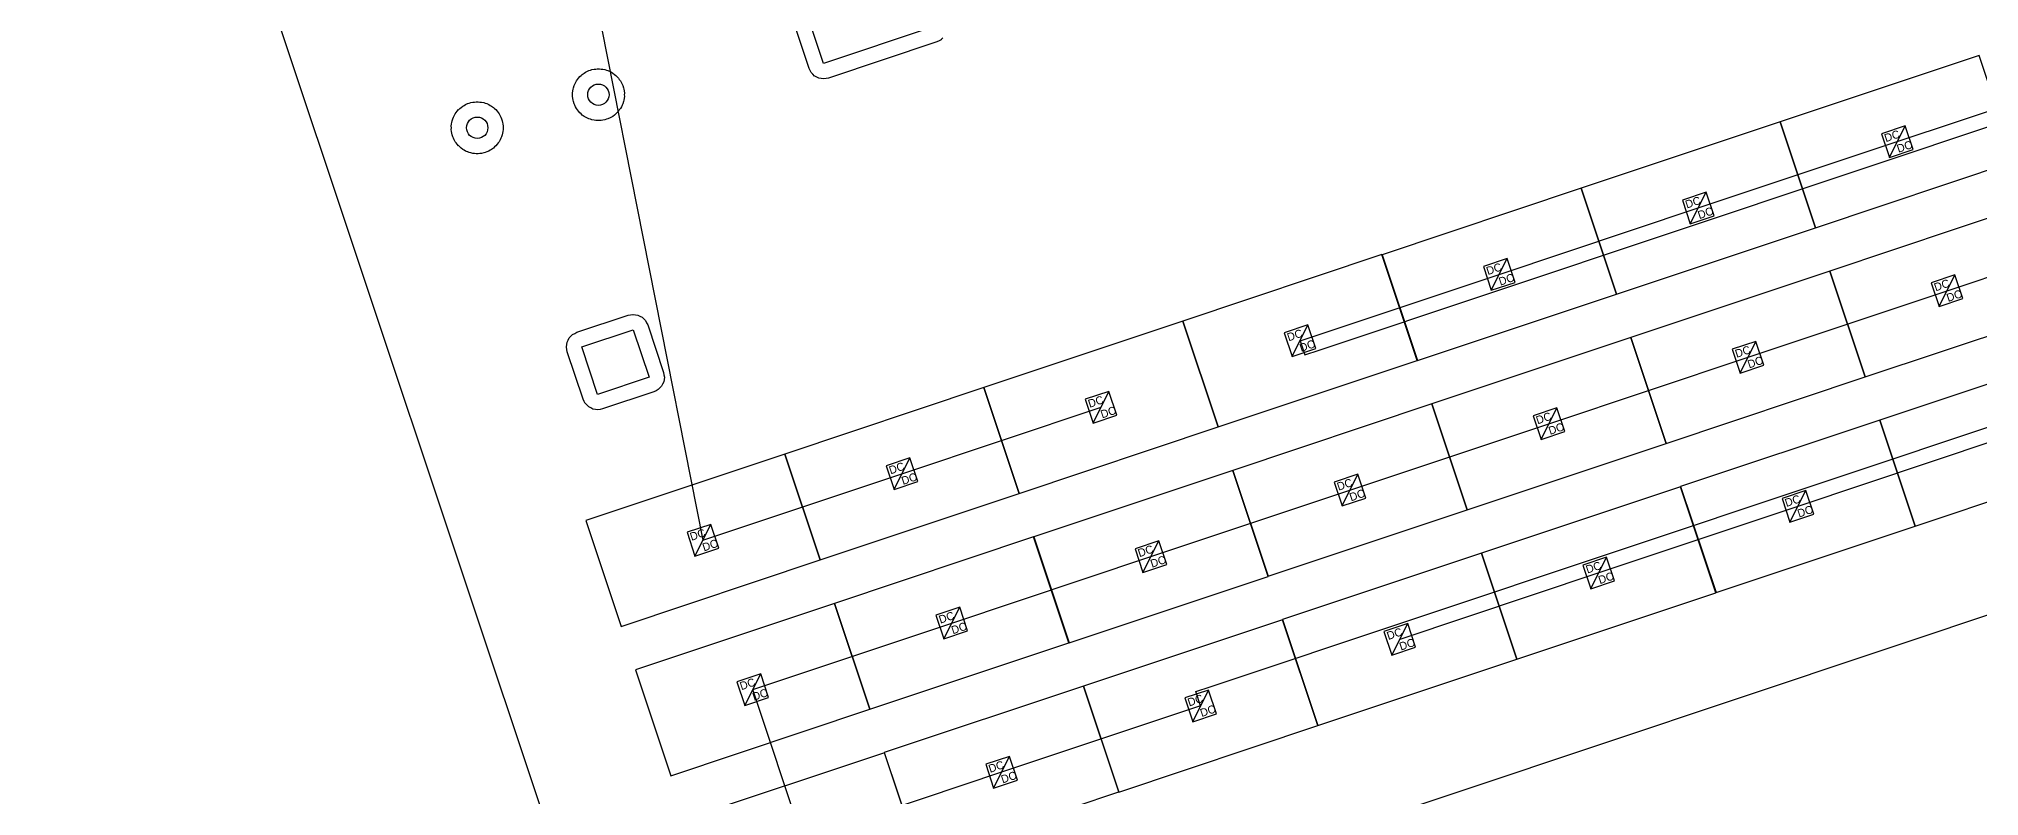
# Model space of a CAD drawing. Header units: feet. Extents: x -377 to 137, y -256 to 143.
# Drawn here: x -376.6 to -313, y -13.4 to 11.4 of the extents above; entities that cross this region are included whole.
import ezdxf

# ---------------------------------------------------------------- set-up
doc = ezdxf.new("R2010")
doc.units = ezdxf.units.FT
for name, color, linetype in [('Buildings', 7, 'CONTINUOUS'), ('Connections', 7, 'CONTINUOUS'), ('Modules', 7, 'CONTINUOUS'), ('Obstructions', 7, 'CONTINUOUS'), ('Setbacks', 7, 'CONTINUOUS'), ('Strings', 7, 'CONTINUOUS')]:
    doc.layers.add(name, color=color, linetype=linetype)

msp = doc.modelspace()

# ---------------------------------------------------------------- linework, layer by layer
at = {"layer": 'Buildings', "color": 252}
for p, q in [((-357.301, -22.374), (-122.284, 56.066)), ((-376.619, 35.506), (-357.301, -22.374))]:
    msp.add_line(p, q, dxfattribs=at)
at = {"layer": 'Connections', "color": 91}
for p, q in [((-338.203, -9.848), (-130.48, 59.482)), ((-334.63, 1.19), (-179.375, 53.008)), ((-335.252, 1.501), (-335.097, 1.034)), ((-335.097, 1.034), (-334.63, 1.19)), ((-338.67, -10.004), (-338.203, -9.848)), ((-338.514, -10.471), (-338.67, -10.004))]:
    msp.add_line(p, q, dxfattribs=at)
at = {"layer": 'Modules', "color": 254}
for p, q in [((-312.978, 10.857), (-319.507, 8.678)), ((-311.819, 7.385), (-312.978, 10.857)), ((-319.508, 8.68), (-326.037, 6.501)), ((-318.349, 5.208), (-319.508, 8.68)), ((-319.507, 8.678), (-318.348, 5.205)), ((-315.404, 8.55), (-316.182, 8.29)), ((-316.182, 8.29), (-315.922, 7.512)), ((-315.922, 7.512), (-315.404, 8.55)), ((-315.144, 7.772), (-315.404, 8.55)), ((-315.922, 7.512), (-315.144, 7.772)), ((-318.348, 5.205), (-311.819, 7.385)), ((-326.035, 6.5), (-332.564, 4.321)), ((-326.037, 6.501), (-324.878, 3.029)), ((-324.876, 3.028), (-326.035, 6.5)), ((-321.934, 6.373), (-322.712, 6.114)), ((-322.452, 5.336), (-321.934, 6.373)), ((-321.674, 5.595), (-321.934, 6.373)), ((-322.712, 6.114), (-322.452, 5.336)), ((-311.347, 5.967), (-317.876, 3.788)), ((-324.878, 3.029), (-318.349, 5.208)), ((-322.452, 5.336), (-321.674, 5.595)), ((-332.567, 4.327), (-339.096, 2.148)), ((-331.408, 0.854), (-332.567, 4.327)), ((-332.564, 4.321), (-331.405, 0.848)), ((-328.461, 4.193), (-329.239, 3.933)), ((-329.239, 3.933), (-328.979, 3.155)), ((-328.979, 3.155), (-328.461, 4.193)), ((-328.201, 3.415), (-328.461, 4.193)), ((-328.979, 3.155), (-328.201, 3.415)), ((-317.874, 3.786), (-324.403, 1.607)), ((-317.876, 3.788), (-316.717, 0.315)), ((-316.715, 0.314), (-317.874, 3.786)), ((-313.773, 3.66), (-314.551, 3.4)), ((-314.551, 3.4), (-314.291, 2.622)), ((-314.291, 2.622), (-313.773, 3.66)), ((-313.513, 2.882), (-313.773, 3.66)), ((-331.405, 0.848), (-324.876, 3.028)), ((-314.291, 2.622), (-313.513, 2.882)), ((-339.094, 2.146), (-345.623, -0.033)), ((-339.096, 2.148), (-337.937, -1.325)), ((-337.935, -1.326), (-339.094, 2.146)), ((-334.993, 2.02), (-335.771, 1.76)), ((-335.512, 0.982), (-334.993, 2.02)), ((-334.734, 1.242), (-334.993, 2.02)), ((-316.717, 0.315), (-310.188, 2.494)), ((-335.771, 1.76), (-335.512, 0.982)), ((-324.404, 1.606), (-330.933, -0.573)), ((-323.245, -1.866), (-324.404, 1.606)), ((-324.403, 1.607), (-323.244, -1.865)), ((-320.3, 1.479), (-321.078, 1.22)), ((-320.818, 0.442), (-320.3, 1.479)), ((-320.04, 0.701), (-320.3, 1.479)), ((-337.937, -1.325), (-331.408, 0.854)), ((-335.512, 0.982), (-334.734, 1.242)), ((-321.078, 1.22), (-320.818, 0.442)), ((-320.818, 0.442), (-320.04, 0.701)), ((-309.71, 1.073), (-316.239, -1.106)), ((-323.244, -1.865), (-316.715, 0.314)), ((-345.624, -0.034), (-352.153, -2.213)), ((-344.465, -3.506), (-345.624, -0.034)), ((-345.623, -0.033), (-344.464, -3.505)), ((-341.52, -0.16), (-342.298, -0.42)), ((-342.298, -0.42), (-342.038, -1.198)), ((-342.038, -1.198), (-341.52, -0.16)), ((-341.26, -0.938), (-341.52, -0.16)), ((-330.93, -0.571), (-337.46, -2.75)), ((-330.933, -0.573), (-329.774, -4.046)), ((-329.772, -4.043), (-330.93, -0.571)), ((-342.038, -1.198), (-341.26, -0.938)), ((-326.83, -0.701), (-327.608, -0.961)), ((-327.608, -0.961), (-327.348, -1.739)), ((-327.348, -1.739), (-326.83, -0.701)), ((-326.57, -1.479), (-326.83, -0.701)), ((-316.24, -1.104), (-322.769, -3.283)), ((-315.081, -4.576), (-316.24, -1.104)), ((-316.239, -1.106), (-315.08, -4.579)), ((-344.464, -3.505), (-337.935, -1.326)), ((-329.774, -4.046), (-323.245, -1.866)), ((-327.348, -1.739), (-326.57, -1.479)), ((-352.154, -2.214), (-358.683, -4.393)), ((-350.995, -5.687), (-352.154, -2.214)), ((-352.153, -2.213), (-350.994, -5.685)), ((-348.05, -2.341), (-348.828, -2.601)), ((-348.568, -3.379), (-348.05, -2.341)), ((-347.79, -3.119), (-348.05, -2.341)), ((-315.08, -4.579), (-308.551, -2.4)), ((-348.828, -2.601), (-348.568, -3.379)), ((-348.568, -3.379), (-347.79, -3.119)), ((-337.46, -2.751), (-343.989, -4.93)), ((-337.46, -2.75), (-336.301, -6.222)), ((-336.301, -6.224), (-337.46, -2.751)), ((-333.356, -2.878), (-334.134, -3.137)), ((-334.134, -3.137), (-333.875, -3.915)), ((-333.875, -3.915), (-333.356, -2.878)), ((-333.097, -3.656), (-333.356, -2.878)), ((-350.994, -5.685), (-344.465, -3.506)), ((-333.875, -3.915), (-333.097, -3.656)), ((-322.77, -3.288), (-329.299, -5.467)), ((-321.611, -6.76), (-322.77, -3.288)), ((-322.769, -3.283), (-321.61, -6.756)), ((-318.666, -3.411), (-319.444, -3.671)), ((-319.444, -3.671), (-319.184, -4.449)), ((-319.184, -4.449), (-318.666, -3.411)), ((-318.406, -4.189), (-318.666, -3.411)), ((-358.683, -4.393), (-357.524, -7.866)), ((-336.301, -6.222), (-329.772, -4.043)), ((-319.184, -4.449), (-318.406, -4.189)), ((-354.58, -4.521), (-355.358, -4.781)), ((-355.358, -4.781), (-355.098, -5.559)), ((-355.098, -5.559), (-354.58, -4.521)), ((-354.32, -5.299), (-354.58, -4.521)), ((-343.99, -4.932), (-350.519, -7.111)), ((-342.831, -8.404), (-343.99, -4.932)), ((-343.989, -4.93), (-342.83, -8.403)), ((-339.886, -5.058), (-340.664, -5.318)), ((-340.404, -6.096), (-339.886, -5.058)), ((-339.626, -5.836), (-339.886, -5.058)), ((-321.61, -6.756), (-315.081, -4.576)), ((-357.524, -7.866), (-350.995, -5.687)), ((-355.098, -5.559), (-354.32, -5.299)), ((-340.664, -5.318), (-340.404, -6.096)), ((-329.297, -5.465), (-335.826, -7.644)), ((-329.299, -5.467), (-328.14, -8.94)), ((-328.138, -8.937), (-329.297, -5.465)), ((-325.196, -5.595), (-325.974, -5.855)), ((-325.714, -6.633), (-325.196, -5.595)), ((-324.936, -6.373), (-325.196, -5.595)), ((-342.83, -8.403), (-336.301, -6.224)), ((-340.404, -6.096), (-339.626, -5.836)), ((-325.974, -5.855), (-325.714, -6.633)), ((-328.14, -8.94), (-321.611, -6.76)), ((-325.714, -6.633), (-324.936, -6.373)), ((-350.517, -7.112), (-357.046, -9.291)), ((-350.519, -7.111), (-349.36, -10.583)), ((-349.358, -10.584), (-350.517, -7.112)), ((-346.416, -7.238), (-347.194, -7.498)), ((-347.194, -7.498), (-346.934, -8.276)), ((-346.934, -8.276), (-346.416, -7.238)), ((-346.156, -8.016), (-346.416, -7.238)), ((-346.934, -8.276), (-346.156, -8.016)), ((-335.829, -7.645), (-342.358, -9.824)), ((-334.67, -11.118), (-335.829, -7.645)), ((-335.826, -7.644), (-334.667, -11.116)), ((-331.722, -7.772), (-332.501, -8.031)), ((-332.501, -8.031), (-332.241, -8.809)), ((-332.241, -8.809), (-331.722, -7.772)), ((-331.463, -8.55), (-331.722, -7.772)), ((-349.36, -10.583), (-342.831, -8.404)), ((-332.241, -8.809), (-331.463, -8.55)), ((-357.046, -9.291), (-355.887, -12.763)), ((-352.943, -9.419), (-353.721, -9.679)), ((-353.461, -10.457), (-352.943, -9.419)), ((-352.683, -10.197), (-352.943, -9.419)), ((-334.667, -11.116), (-328.138, -8.937)), ((-353.721, -9.679), (-353.461, -10.457)), ((-342.359, -9.822), (-348.888, -12.001)), ((-341.2, -13.294), (-342.359, -9.822)), ((-342.358, -9.824), (-341.199, -13.297)), ((-338.255, -9.952), (-339.033, -10.212)), ((-338.774, -10.99), (-338.255, -9.952)), ((-337.995, -10.73), (-338.255, -9.952)), ((-355.887, -12.763), (-349.358, -10.584)), ((-353.461, -10.457), (-352.683, -10.197)), ((-339.033, -10.212), (-338.774, -10.99)), ((-338.774, -10.99), (-337.995, -10.73)), ((-341.199, -13.297), (-334.67, -11.118)), ((-348.886, -12.006), (-355.415, -14.185)), ((-348.888, -12.001), (-347.729, -15.473)), ((-347.727, -15.478), (-348.886, -12.006)), ((-344.785, -12.129), (-345.563, -12.388)), ((-345.563, -12.388), (-345.303, -13.166)), ((-345.303, -13.166), (-344.785, -12.129)), ((-344.525, -12.907), (-344.785, -12.129)), ((-347.729, -15.473), (-341.2, -13.294)), ((-345.303, -13.166), (-344.525, -12.907))]:
    msp.add_line(p, q, dxfattribs=at)
at = {"layer": 'Obstructions', "color": 252}
for p, q in [((-350.879, 10.591), (-352.172, 14.47)), ((-347.32, 11.778), (-350.879, 10.591)), ((-358.813, 1.3), (-357.126, 1.863)), ((-358.29, -0.259), (-358.813, 1.3)), ((-357.126, 1.863), (-356.604, 0.303)), ((-356.604, 0.303), (-358.29, -0.259))]:
    msp.add_line(p, q, dxfattribs=at)
for centre in [(-358.264, 9.569), (-362.241, 8.484)]:
    msp.add_circle(centre, 0.35, dxfattribs=at)
at = {"layer": 'Setbacks', "color": 2}
for p, q in [((-351.357, 10.432), (-352.649, 14.311)), ((-347.161, 11.301), (-350.72, 10.114)), ((-347.16, 11.301), (-347.161, 11.301)), ((-347.161, 11.301), (-347.161, 11.301)), ((-347.091, 11.337), (-347.16, 11.301)), ((-347.16, 11.301), (-347.16, 11.301)), ((-347.021, 11.373), (-347.091, 11.337)), ((-347.02, 11.374), (-347.021, 11.374)), ((-347.021, 11.374), (-347.021, 11.374)), ((-347.021, 11.374), (-347.021, 11.374)), ((-347.021, 11.374), (-347.021, 11.373)), ((-346.966, 11.43), (-347.02, 11.374)), ((-358.872, 10.166), (-358.831, 10.198)), ((-358.831, 10.198), (-358.794, 10.235)), ((-358.794, 10.236), (-358.735, 10.279)), ((-358.794, 10.235), (-358.794, 10.236)), ((-358.735, 10.279), (-358.734, 10.279)), ((-358.734, 10.279), (-358.688, 10.303)), ((-358.688, 10.303), (-358.644, 10.331)), ((-358.644, 10.331), (-358.577, 10.361)), ((-358.644, 10.331), (-358.644, 10.331)), ((-358.577, 10.361), (-358.576, 10.361)), ((-358.576, 10.361), (-358.526, 10.375)), ((-358.526, 10.375), (-358.477, 10.393)), ((-358.477, 10.394), (-358.405, 10.409)), ((-358.477, 10.393), (-358.477, 10.394)), ((-358.405, 10.409), (-358.353, 10.411)), ((-358.405, 10.409), (-358.405, 10.409)), ((-358.353, 10.411), (-358.301, 10.42)), ((-358.301, 10.42), (-358.301, 10.42)), ((-358.301, 10.42), (-358.228, 10.42)), ((-358.228, 10.42), (-358.227, 10.42)), ((-358.227, 10.42), (-358.176, 10.411)), ((-358.176, 10.411), (-358.123, 10.409)), ((-358.123, 10.409), (-358.123, 10.409)), ((-358.123, 10.409), (-358.051, 10.394)), ((-358.051, 10.394), (-358.051, 10.393)), ((-358.051, 10.393), (-358.002, 10.375)), ((-358.002, 10.375), (-357.952, 10.361)), ((-357.952, 10.361), (-357.951, 10.361)), ((-357.951, 10.361), (-357.885, 10.331)), ((-357.885, 10.331), (-357.884, 10.331)), ((-357.884, 10.331), (-357.84, 10.303)), ((-357.84, 10.303), (-357.794, 10.279)), ((-357.794, 10.279), (-357.793, 10.279)), ((-357.793, 10.279), (-357.734, 10.236)), ((-357.734, 10.236), (-357.734, 10.235)), ((-357.734, 10.235), (-357.697, 10.198)), ((-357.697, 10.198), (-357.657, 10.166)), ((-351.321, 10.363), (-351.357, 10.432)), ((-351.357, 10.432), (-351.357, 10.432)), ((-351.357, 10.432), (-351.357, 10.432)), ((-351.357, 10.432), (-351.357, 10.432)), ((-351.285, 10.293), (-351.321, 10.363)), ((-351.284, 10.293), (-351.285, 10.293)), ((-351.284, 10.292), (-351.284, 10.293)), ((-351.284, 10.293), (-351.284, 10.293)), ((-351.228, 10.237), (-351.284, 10.292)), ((-351.284, 10.292), (-351.284, 10.292)), ((-351.173, 10.182), (-351.228, 10.237)), ((-359.114, 9.621), (-359.106, 9.694)), ((-359.111, 9.569), (-359.114, 9.621)), ((-359.114, 9.621), (-359.114, 9.621)), ((-359.114, 9.517), (-359.111, 9.569)), ((-359.106, 9.695), (-359.093, 9.745)), ((-359.106, 9.694), (-359.106, 9.695)), ((-359.093, 9.745), (-359.085, 9.796)), ((-359.085, 9.797), (-359.062, 9.866)), ((-359.085, 9.796), (-359.085, 9.797)), ((-359.062, 9.867), (-359.038, 9.913)), ((-359.062, 9.866), (-359.062, 9.867)), ((-359.038, 9.913), (-359.019, 9.962)), ((-359.019, 9.963), (-358.983, 10.026)), ((-359.019, 9.962), (-359.019, 9.963)), ((-358.983, 10.026), (-358.982, 10.026)), ((-358.982, 10.026), (-358.95, 10.067)), ((-358.95, 10.067), (-358.921, 10.111)), ((-358.921, 10.111), (-358.872, 10.165)), ((-358.921, 10.111), (-358.921, 10.111)), ((-358.872, 10.165), (-358.872, 10.166)), ((-357.657, 10.166), (-357.656, 10.165)), ((-357.656, 10.165), (-357.607, 10.111)), ((-357.607, 10.111), (-357.607, 10.111)), ((-357.607, 10.111), (-357.579, 10.067)), ((-357.579, 10.067), (-357.546, 10.026)), ((-357.546, 10.026), (-357.545, 10.026)), ((-357.545, 10.026), (-357.509, 9.963)), ((-357.509, 9.963), (-357.509, 9.962)), ((-357.509, 9.962), (-357.49, 9.913)), ((-357.49, 9.913), (-357.466, 9.867)), ((-357.466, 9.867), (-357.466, 9.866)), ((-357.466, 9.866), (-357.444, 9.797)), ((-357.444, 9.797), (-357.443, 9.796)), ((-357.443, 9.796), (-357.435, 9.745)), ((-357.435, 9.745), (-357.422, 9.695)), ((-357.422, 9.695), (-357.422, 9.694)), ((-357.422, 9.694), (-357.414, 9.621)), ((-357.414, 9.621), (-357.417, 9.569)), ((-357.417, 9.569), (-357.414, 9.517)), ((-357.414, 9.621), (-357.414, 9.621)), ((-351.172, 10.182), (-351.173, 10.182)), ((-351.101, 10.147), (-351.172, 10.182)), ((-351.172, 10.182), (-351.172, 10.182)), ((-351.172, 10.182), (-351.172, 10.182)), ((-351.172, 10.182), (-351.172, 10.182)), ((-351.032, 10.112), (-351.101, 10.147)), ((-351.031, 10.112), (-351.032, 10.112)), ((-351.031, 10.111), (-351.031, 10.112)), ((-351.031, 10.112), (-351.031, 10.112)), ((-351.031, 10.112), (-351.031, 10.112)), ((-350.954, 10.1), (-351.031, 10.111)), ((-350.876, 10.088), (-350.954, 10.1)), ((-350.875, 10.088), (-350.876, 10.088)), ((-350.876, 10.088), (-350.876, 10.088)), ((-350.876, 10.088), (-350.876, 10.088)), ((-350.876, 10.088), (-350.876, 10.088)), ((-350.799, 10.101), (-350.875, 10.088)), ((-350.721, 10.114), (-350.799, 10.101)), ((-350.72, 10.114), (-350.721, 10.114)), ((-350.72, 10.114), (-350.72, 10.114)), ((-350.72, 10.114), (-350.72, 10.114)), ((-362.996, 8.878), (-362.959, 8.941)), ((-362.959, 8.942), (-362.926, 8.982)), ((-362.959, 8.941), (-362.959, 8.942)), ((-362.926, 8.982), (-362.898, 9.026)), ((-362.898, 9.026), (-362.849, 9.081)), ((-362.898, 9.026), (-362.898, 9.026)), ((-362.849, 9.081), (-362.848, 9.081)), ((-362.848, 9.081), (-362.808, 9.114)), ((-362.808, 9.114), (-362.771, 9.151)), ((-362.771, 9.151), (-362.711, 9.194)), ((-362.771, 9.151), (-362.771, 9.151)), ((-362.711, 9.194), (-362.665, 9.218)), ((-362.711, 9.194), (-362.711, 9.194)), ((-362.665, 9.218), (-362.621, 9.246)), ((-362.621, 9.246), (-362.62, 9.247)), ((-362.62, 9.247), (-362.554, 9.276)), ((-362.554, 9.276), (-362.553, 9.276)), ((-362.553, 9.276), (-362.503, 9.29)), ((-362.503, 9.29), (-362.454, 9.309)), ((-362.454, 9.309), (-362.382, 9.324)), ((-362.454, 9.309), (-362.454, 9.309)), ((-362.382, 9.324), (-362.329, 9.327)), ((-362.382, 9.324), (-362.382, 9.324)), ((-362.329, 9.327), (-362.278, 9.335)), ((-362.278, 9.335), (-362.277, 9.335)), ((-362.277, 9.335), (-362.204, 9.335)), ((-362.204, 9.335), (-362.204, 9.335)), ((-362.204, 9.335), (-362.152, 9.327)), ((-362.152, 9.327), (-362.1, 9.324)), ((-362.1, 9.324), (-362.1, 9.324)), ((-362.1, 9.324), (-362.028, 9.309)), ((-362.028, 9.309), (-362.028, 9.309)), ((-362.028, 9.309), (-361.979, 9.29)), ((-361.979, 9.29), (-361.929, 9.276)), ((-361.929, 9.276), (-361.928, 9.276)), ((-361.928, 9.276), (-361.861, 9.247)), ((-361.861, 9.247), (-361.861, 9.246)), ((-361.861, 9.246), (-361.817, 9.218)), ((-361.817, 9.218), (-361.771, 9.194)), ((-361.771, 9.194), (-361.77, 9.194)), ((-361.77, 9.194), (-361.711, 9.151)), ((-361.711, 9.151), (-361.711, 9.151)), ((-361.711, 9.151), (-361.674, 9.114)), ((-361.674, 9.114), (-361.633, 9.081)), ((-361.633, 9.081), (-361.633, 9.081)), ((-361.633, 9.081), (-361.584, 9.026)), ((-361.584, 9.026), (-361.584, 9.026)), ((-361.584, 9.026), (-361.555, 8.982)), ((-361.555, 8.982), (-361.523, 8.942)), ((-361.523, 8.942), (-361.522, 8.941)), ((-361.522, 8.941), (-361.486, 8.878)), ((-359.114, 9.516), (-359.114, 9.517)), ((-359.106, 9.444), (-359.114, 9.516)), ((-359.106, 9.443), (-359.106, 9.444)), ((-359.093, 9.393), (-359.106, 9.443)), ((-359.085, 9.341), (-359.093, 9.393)), ((-359.062, 9.271), (-359.085, 9.341)), ((-359.085, 9.341), (-359.085, 9.341)), ((-359.038, 9.224), (-359.062, 9.271)), ((-359.062, 9.271), (-359.062, 9.271)), ((-359.019, 9.175), (-359.038, 9.224)), ((-358.983, 9.112), (-359.019, 9.175)), ((-359.019, 9.175), (-359.019, 9.175)), ((-358.982, 9.111), (-358.983, 9.112)), ((-358.95, 9.071), (-358.982, 9.111)), ((-358.921, 9.027), (-358.95, 9.071)), ((-358.872, 8.972), (-358.921, 9.027)), ((-358.921, 9.027), (-358.921, 9.027)), ((-358.831, 8.939), (-358.872, 8.972)), ((-358.872, 8.972), (-358.872, 8.972)), ((-358.794, 8.902), (-358.831, 8.939)), ((-357.697, 8.939), (-357.734, 8.902)), ((-357.657, 8.972), (-357.697, 8.939)), ((-357.656, 8.972), (-357.657, 8.972)), ((-357.607, 9.027), (-357.656, 8.972)), ((-357.579, 9.071), (-357.607, 9.027)), ((-357.607, 9.027), (-357.607, 9.027)), ((-357.546, 9.111), (-357.579, 9.071)), ((-357.545, 9.112), (-357.546, 9.111)), ((-357.509, 9.175), (-357.545, 9.112)), ((-357.49, 9.224), (-357.509, 9.175)), ((-357.509, 9.175), (-357.509, 9.175)), ((-357.466, 9.271), (-357.49, 9.224)), ((-357.444, 9.341), (-357.466, 9.271)), ((-357.466, 9.271), (-357.466, 9.271)), ((-357.443, 9.341), (-357.444, 9.341)), ((-357.435, 9.393), (-357.443, 9.341)), ((-357.422, 9.443), (-357.435, 9.393)), ((-357.414, 9.516), (-357.422, 9.444)), ((-357.422, 9.444), (-357.422, 9.443)), ((-357.414, 9.517), (-357.414, 9.516)), ((-363.091, 8.537), (-363.083, 8.609)), ((-363.091, 8.536), (-363.091, 8.537)), ((-363.088, 8.484), (-363.091, 8.536)), ((-363.091, 8.432), (-363.088, 8.484)), ((-363.091, 8.431), (-363.091, 8.432)), ((-363.083, 8.359), (-363.091, 8.431)), ((-363.083, 8.61), (-363.07, 8.66)), ((-363.083, 8.609), (-363.083, 8.61)), ((-363.083, 8.358), (-363.083, 8.359)), ((-363.07, 8.308), (-363.083, 8.358)), ((-363.07, 8.66), (-363.062, 8.712)), ((-363.062, 8.256), (-363.07, 8.308)), ((-363.062, 8.712), (-363.061, 8.712)), ((-363.061, 8.712), (-363.039, 8.782)), ((-363.039, 8.782), (-363.015, 8.829)), ((-363.039, 8.782), (-363.039, 8.782)), ((-363.015, 8.829), (-362.996, 8.877)), ((-362.996, 8.877), (-362.996, 8.878)), ((-361.486, 8.878), (-361.485, 8.877)), ((-361.485, 8.877), (-361.467, 8.829)), ((-361.467, 8.829), (-361.443, 8.782)), ((-361.443, 8.782), (-361.443, 8.782)), ((-361.443, 8.782), (-361.42, 8.712)), ((-361.42, 8.712), (-361.42, 8.712)), ((-361.42, 8.712), (-361.412, 8.66)), ((-361.412, 8.308), (-361.42, 8.256)), ((-361.412, 8.66), (-361.399, 8.61)), ((-361.399, 8.358), (-361.412, 8.308)), ((-361.399, 8.61), (-361.398, 8.609)), ((-361.398, 8.359), (-361.399, 8.358)), ((-361.398, 8.609), (-361.391, 8.537)), ((-361.391, 8.431), (-361.398, 8.359)), ((-361.391, 8.536), (-361.394, 8.484)), ((-361.394, 8.484), (-361.391, 8.432)), ((-361.391, 8.537), (-361.391, 8.536)), ((-361.391, 8.432), (-361.391, 8.431)), ((-358.735, 8.859), (-358.794, 8.902)), ((-358.794, 8.902), (-358.794, 8.902)), ((-358.734, 8.859), (-358.735, 8.859)), ((-358.688, 8.835), (-358.734, 8.859)), ((-358.644, 8.807), (-358.688, 8.835)), ((-358.644, 8.806), (-358.644, 8.807)), ((-358.577, 8.777), (-358.644, 8.806)), ((-358.576, 8.776), (-358.577, 8.777)), ((-358.526, 8.763), (-358.576, 8.776)), ((-358.477, 8.744), (-358.526, 8.763)), ((-358.405, 8.729), (-358.477, 8.744)), ((-358.477, 8.744), (-358.477, 8.744)), ((-358.353, 8.726), (-358.405, 8.729)), ((-358.405, 8.729), (-358.405, 8.729)), ((-358.301, 8.718), (-358.353, 8.726)), ((-358.228, 8.718), (-358.301, 8.718)), ((-358.301, 8.718), (-358.301, 8.718)), ((-358.227, 8.718), (-358.228, 8.718)), ((-358.176, 8.726), (-358.227, 8.718)), ((-358.123, 8.729), (-358.176, 8.726)), ((-358.051, 8.744), (-358.123, 8.729)), ((-358.123, 8.729), (-358.123, 8.729)), ((-358.002, 8.763), (-358.051, 8.744)), ((-358.051, 8.744), (-358.051, 8.744)), ((-357.952, 8.776), (-358.002, 8.763)), ((-357.951, 8.777), (-357.952, 8.776)), ((-357.885, 8.806), (-357.951, 8.777)), ((-357.884, 8.807), (-357.885, 8.806)), ((-357.84, 8.835), (-357.884, 8.807)), ((-357.794, 8.859), (-357.84, 8.835)), ((-357.793, 8.859), (-357.794, 8.859)), ((-357.734, 8.902), (-357.793, 8.859)), ((-357.734, 8.902), (-357.734, 8.902)), ((-363.061, 8.256), (-363.062, 8.256)), ((-363.039, 8.186), (-363.061, 8.256)), ((-363.015, 8.139), (-363.039, 8.186)), ((-363.039, 8.186), (-363.039, 8.186)), ((-362.996, 8.091), (-363.015, 8.139)), ((-362.996, 8.09), (-362.996, 8.091)), ((-362.959, 8.027), (-362.996, 8.09)), ((-362.926, 7.986), (-362.959, 8.027)), ((-362.959, 8.027), (-362.959, 8.027)), ((-362.898, 7.942), (-362.926, 7.986)), ((-362.849, 7.888), (-362.898, 7.942)), ((-362.898, 7.942), (-362.898, 7.942)), ((-362.848, 7.887), (-362.849, 7.888)), ((-362.808, 7.854), (-362.848, 7.887)), ((-362.771, 7.818), (-362.808, 7.854)), ((-362.771, 7.817), (-362.771, 7.818)), ((-362.711, 7.774), (-362.771, 7.817)), ((-362.665, 7.75), (-362.711, 7.774)), ((-362.711, 7.774), (-362.711, 7.774)), ((-362.621, 7.722), (-362.665, 7.75)), ((-362.62, 7.722), (-362.621, 7.722)), ((-362.554, 7.692), (-362.62, 7.722)), ((-362.553, 7.692), (-362.554, 7.692)), ((-362.503, 7.678), (-362.553, 7.692)), ((-362.454, 7.66), (-362.503, 7.678)), ((-362.454, 7.659), (-362.454, 7.66)), ((-362.382, 7.644), (-362.454, 7.659)), ((-362.329, 7.641), (-362.382, 7.644)), ((-362.382, 7.644), (-362.382, 7.644)), ((-362.278, 7.633), (-362.329, 7.641)), ((-362.152, 7.641), (-362.204, 7.633)), ((-362.1, 7.644), (-362.152, 7.641)), ((-362.028, 7.659), (-362.1, 7.644)), ((-362.1, 7.644), (-362.1, 7.644)), ((-361.979, 7.678), (-362.028, 7.66)), ((-362.028, 7.66), (-362.028, 7.659)), ((-361.929, 7.692), (-361.979, 7.678)), ((-361.928, 7.692), (-361.929, 7.692)), ((-361.861, 7.722), (-361.928, 7.692)), ((-361.817, 7.75), (-361.861, 7.722)), ((-361.861, 7.722), (-361.861, 7.722)), ((-361.771, 7.774), (-361.817, 7.75)), ((-361.77, 7.774), (-361.771, 7.774)), ((-361.711, 7.817), (-361.77, 7.774)), ((-361.674, 7.854), (-361.711, 7.818)), ((-361.711, 7.818), (-361.711, 7.817)), ((-361.633, 7.887), (-361.674, 7.854)), ((-361.584, 7.942), (-361.633, 7.888)), ((-361.633, 7.888), (-361.633, 7.887)), ((-361.555, 7.986), (-361.584, 7.942)), ((-361.584, 7.942), (-361.584, 7.942)), ((-361.523, 8.027), (-361.555, 7.986)), ((-361.522, 8.027), (-361.523, 8.027)), ((-361.486, 8.09), (-361.522, 8.027)), ((-361.485, 8.091), (-361.486, 8.09)), ((-361.467, 8.139), (-361.485, 8.091)), ((-361.443, 8.186), (-361.467, 8.139)), ((-361.42, 8.256), (-361.443, 8.186)), ((-361.443, 8.186), (-361.443, 8.186)), ((-361.42, 8.256), (-361.42, 8.256)), ((-362.277, 7.633), (-362.278, 7.633)), ((-362.204, 7.633), (-362.277, 7.633)), ((-362.204, 7.633), (-362.204, 7.633)), ((-358.972, 1.778), (-357.285, 2.34)), ((-357.285, 2.34), (-357.208, 2.353)), ((-357.285, 2.34), (-357.285, 2.34)), ((-357.208, 2.353), (-357.131, 2.366)), ((-357.131, 2.366), (-357.131, 2.366)), ((-357.131, 2.366), (-357.13, 2.366)), ((-357.13, 2.366), (-357.13, 2.366)), ((-357.13, 2.366), (-357.13, 2.366)), ((-357.13, 2.366), (-357.052, 2.354)), ((-357.052, 2.354), (-356.975, 2.343)), ((-356.975, 2.343), (-356.975, 2.343)), ((-356.975, 2.343), (-356.975, 2.343)), ((-356.975, 2.343), (-356.974, 2.342)), ((-356.974, 2.342), (-356.974, 2.342)), ((-356.974, 2.342), (-356.904, 2.307)), ((-356.904, 2.307), (-356.834, 2.273)), ((-356.834, 2.273), (-356.834, 2.272)), ((-356.834, 2.272), (-356.834, 2.272)), ((-356.834, 2.272), (-356.834, 2.272)), ((-356.834, 2.272), (-356.833, 2.272)), ((-356.833, 2.272), (-356.778, 2.217)), ((-356.778, 2.217), (-356.722, 2.162)), ((-356.722, 2.162), (-356.722, 2.162)), ((-356.722, 2.162), (-356.722, 2.162)), ((-356.722, 2.162), (-356.721, 2.162)), ((-356.721, 2.162), (-356.721, 2.161)), ((-356.721, 2.161), (-356.685, 2.092)), ((-356.685, 2.092), (-356.649, 2.023)), ((-356.649, 2.023), (-356.649, 2.022)), ((-356.649, 2.022), (-356.127, 0.463)), ((-359.316, 1.297), (-359.304, 1.374)), ((-359.316, 1.296), (-359.316, 1.297)), ((-359.316, 1.296), (-359.316, 1.296)), ((-359.316, 1.295), (-359.316, 1.296)), ((-359.316, 1.296), (-359.316, 1.296)), ((-359.303, 1.218), (-359.316, 1.295)), ((-359.304, 1.374), (-359.293, 1.451)), ((-359.293, 1.451), (-359.293, 1.452)), ((-359.293, 1.452), (-359.292, 1.452)), ((-359.293, 1.451), (-359.293, 1.451)), ((-359.292, 1.452), (-359.257, 1.522)), ((-359.292, 1.452), (-359.292, 1.452)), ((-359.257, 1.522), (-359.223, 1.592)), ((-359.223, 1.592), (-359.222, 1.592)), ((-359.222, 1.593), (-359.167, 1.649)), ((-359.222, 1.592), (-359.222, 1.593)), ((-359.222, 1.593), (-359.222, 1.593)), ((-359.222, 1.593), (-359.222, 1.593)), ((-359.167, 1.649), (-359.112, 1.704)), ((-359.112, 1.704), (-359.112, 1.705)), ((-359.112, 1.705), (-359.112, 1.705)), ((-359.112, 1.705), (-359.112, 1.705)), ((-359.112, 1.705), (-359.111, 1.705)), ((-359.111, 1.705), (-359.042, 1.741)), ((-359.042, 1.741), (-358.973, 1.777)), ((-358.973, 1.777), (-358.972, 1.777)), ((-358.972, 1.777), (-358.972, 1.778)), ((-358.972, 1.777), (-358.972, 1.777)), ((-359.29, 1.141), (-359.303, 1.218)), ((-359.29, 1.14), (-359.29, 1.141)), ((-359.29, 1.141), (-359.29, 1.141)), ((-359.29, 1.141), (-359.29, 1.141)), ((-358.768, -0.419), (-359.29, 1.14)), ((-356.195, 0.01), (-356.249, -0.045)), ((-356.194, 0.01), (-356.195, 0.01)), ((-356.159, 0.081), (-356.194, 0.011)), ((-356.194, 0.011), (-356.194, 0.011)), ((-356.194, 0.011), (-356.194, 0.011)), ((-356.194, 0.011), (-356.194, 0.01)), ((-356.124, 0.151), (-356.159, 0.081)), ((-356.127, 0.463), (-356.127, 0.463)), ((-356.127, 0.463), (-356.126, 0.462)), ((-356.126, 0.462), (-356.126, 0.462)), ((-356.126, 0.462), (-356.114, 0.385)), ((-356.112, 0.23), (-356.124, 0.152)), ((-356.124, 0.152), (-356.124, 0.152)), ((-356.124, 0.152), (-356.124, 0.152)), ((-356.124, 0.152), (-356.124, 0.151)), ((-356.124, 0.151), (-356.124, 0.151)), ((-356.114, 0.385), (-356.101, 0.308)), ((-356.101, 0.307), (-356.112, 0.23)), ((-356.101, 0.308), (-356.101, 0.308)), ((-356.101, 0.308), (-356.101, 0.307)), ((-356.101, 0.307), (-356.101, 0.307)), ((-356.101, 0.307), (-356.101, 0.307)), ((-358.767, -0.42), (-358.768, -0.419)), ((-358.731, -0.489), (-358.767, -0.42)), ((-358.695, -0.558), (-358.731, -0.489)), ((-358.695, -0.559), (-358.695, -0.558)), ((-358.695, -0.558), (-358.695, -0.558)), ((-358.694, -0.559), (-358.695, -0.559)), ((-358.695, -0.559), (-358.695, -0.559)), ((-358.639, -0.614), (-358.694, -0.559)), ((-358.583, -0.668), (-358.639, -0.614)), ((-356.445, -0.174), (-358.131, -0.737)), ((-356.444, -0.174), (-356.445, -0.174)), ((-356.375, -0.138), (-356.444, -0.174)), ((-356.444, -0.174), (-356.444, -0.174)), ((-356.444, -0.174), (-356.444, -0.174)), ((-356.305, -0.102), (-356.375, -0.138)), ((-356.304, -0.101), (-356.305, -0.102)), ((-356.305, -0.102), (-356.305, -0.102)), ((-356.305, -0.102), (-356.305, -0.102)), ((-356.249, -0.045), (-356.304, -0.101)), ((-356.304, -0.101), (-356.304, -0.101)), ((-358.583, -0.669), (-358.583, -0.668)), ((-358.582, -0.669), (-358.583, -0.669)), ((-358.583, -0.669), (-358.583, -0.669)), ((-358.512, -0.704), (-358.582, -0.669)), ((-358.582, -0.669), (-358.582, -0.669)), ((-358.443, -0.739), (-358.512, -0.704)), ((-358.442, -0.739), (-358.443, -0.739)), ((-358.441, -0.739), (-358.442, -0.739)), ((-358.442, -0.739), (-358.442, -0.739)), ((-358.442, -0.739), (-358.442, -0.739)), ((-358.364, -0.751), (-358.441, -0.739)), ((-358.287, -0.763), (-358.364, -0.751)), ((-358.286, -0.763), (-358.287, -0.763)), ((-358.285, -0.763), (-358.286, -0.763)), ((-358.286, -0.763), (-358.286, -0.763)), ((-358.286, -0.763), (-358.286, -0.763)), ((-358.209, -0.75), (-358.285, -0.763)), ((-358.132, -0.737), (-358.209, -0.75)), ((-358.131, -0.737), (-358.132, -0.737))]:
    msp.add_line(p, q, dxfattribs=at)
at = {"layer": 'Strings', "color": 11}
for p, q in [((-360.283, 22.457), (-354.839, -5.04)), ((-315.663, 8.031), (-309.133, 10.215)), ((-322.193, 5.854), (-315.663, 8.031)), ((-328.72, 3.674), (-322.193, 5.854)), ((-314.032, 3.141), (-307.499, 5.321)), ((-335.252, 1.501), (-328.72, 3.674)), ((-320.559, 0.961), (-314.032, 3.141)), ((-327.089, -1.22), (-320.559, 0.961)), ((-348.309, -2.86), (-341.779, -0.679)), ((-333.616, -3.397), (-327.089, -1.22)), ((-312.395, -1.753), (-318.925, -3.93)), ((-354.839, -5.04), (-348.309, -2.86)), ((-340.145, -5.577), (-333.616, -3.397)), ((-318.925, -3.93), (-325.455, -6.114)), ((-346.675, -7.757), (-340.145, -5.577)), ((-325.455, -6.114), (-331.982, -8.291)), ((-353.202, -9.938), (-346.675, -7.757)), ((-351.571, -14.832), (-353.202, -9.938)), ((-338.514, -10.471), (-345.044, -12.648)), ((-345.044, -12.648), (-351.571, -14.832))]:
    msp.add_line(p, q, dxfattribs=at)

# ---------------------------------------------------------------- texts
at = {"layer": 'Modules'}
for p in [(-316.037, 8.01), (-315.627, 7.663), (-322.566, 5.834), (-322.156, 5.486), (-329.093, 3.653), (-328.683, 3.306), (-314.406, 3.12), (-313.996, 2.773), (-335.626, 1.48), (-335.216, 1.133), (-320.932, 0.94), (-320.523, 0.592), (-342.153, -0.7), (-341.743, -1.048), (-327.462, -1.241), (-327.052, -1.588), (-348.682, -2.881), (-348.273, -3.228), (-333.989, -3.417), (-333.579, -3.765), (-319.299, -3.951), (-318.889, -4.298), (-355.212, -5.061), (-354.802, -5.408), (-340.519, -5.598), (-340.109, -5.945), (-325.828, -6.135), (-325.418, -6.482), (-347.049, -7.778), (-346.639, -8.126), (-332.355, -8.311), (-331.945, -8.659), (-353.575, -9.959), (-353.165, -10.306), (-338.888, -10.492), (-338.478, -10.839), (-345.418, -12.669), (-345.008, -13.016)]:
    msp.add_text('DC', height=0.2625, rotation=18.45703, dxfattribs=at).set_placement(p)

doc.saveas('drawing.dxf')
